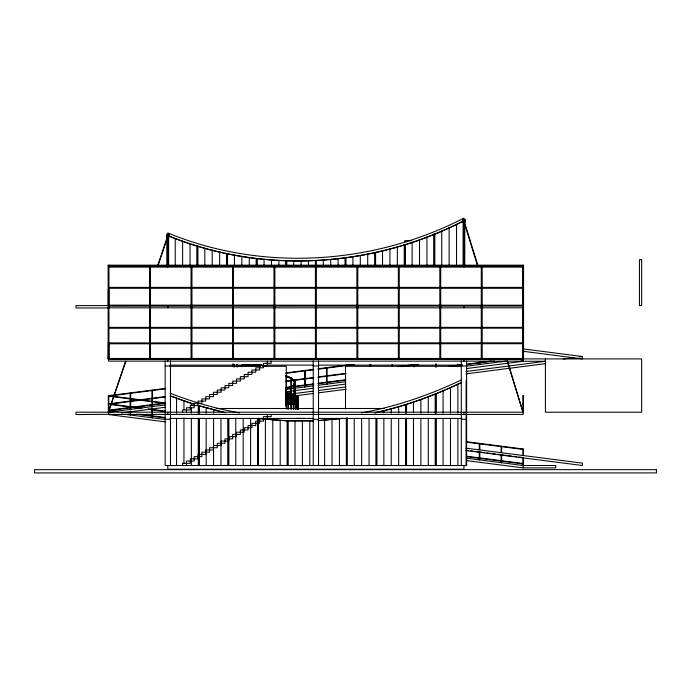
<?xml version="1.0" encoding="UTF-8"?>
<svg xmlns="http://www.w3.org/2000/svg" width="691" height="691" viewBox="0 0 691 691"><rect width="100%" height="100%" fill="white"/><g stroke="black" fill="none" stroke-linecap="round" stroke-linejoin="round"><path stroke-width="1.04" d="M295.403 382.84L295.42 382.348L294.91 382.84L295.42 382.84L294.34 380.62L290.773 377.899L293.83 380.62L294.893 382.84L293.848 385.068L290.773 387.288L293.83 384.567L294.893 382.348L293.848 380.119L295.42 382.348L294.366 385.068L290.773 387.288M290.738 378.4L290.825 377.899L285.884 375.679L285.832 376.18L290.738 378.4L291.239 377.899L285.884 375.679L285.798 376.18L291.153 378.4L294.306 380.62L290.773 377.899M294.893 382.84L294.91 382.348M291.205 378.4L291.257 377.899M293.83 380.62L293.882 380.119M294.306 380.62L294.366 380.119M286.212 376.18L286.299 375.679M246.462 364.442L248.302 365.073L248.725 364.572L248.613 365.073L246.773 364.442M286.152 376.18L286.264 375.679M248.354 365.073L248.475 364.572M125.537 361.229L108.418 412.147L125.874 361.341M157.721 265.482L167.645 235.942M158.058 265.594L167.637 237.073M294.366 385.068L293.83 384.567L294.366 385.068L295.403 382.348M290.738 386.787L290.825 387.288L285.884 389.508L285.832 389.007L290.738 386.787L291.239 387.288L285.884 389.508L285.798 389.007L291.153 386.787L294.306 384.567M167.818 235.605C262.338 274.603 372.414 267.581 463.03 221.189C372.423 267.59 262.338 274.612 167.818 235.605L167.818 232.936C262.658 272.099 373.149 264.834 463.955 218.08L463.955 220.749M457.883 384.213L461.588 382.443C433.844 395.779 404.676 406.256 374.6 412.89C403.337 406.55 431.244 396.677 457.883 384.213L457.883 413.097M461.588 379.791C429.871 395.002 396.288 406.541 361.643 412.847M165.192 388.42L108.556 395.701L108.617 396.142L165.244 388.86M285.936 372.89L313.723 369.322M317.998 368.769L351.123 364.511M285.996 373.33L313.774 369.763M318.05 369.21L354.379 364.537M165.192 396.565L108.556 403.846L108.617 404.287L165.244 397.005M285.936 381.035L313.723 377.467M317.998 376.915L345.776 373.347M398.137 366.61L414.168 364.554M285.996 381.475L313.774 377.908M318.05 377.355L345.837 373.788M401.402 366.636L418.496 364.442M165.192 402.931L108.556 410.212L108.617 410.653L165.244 403.371M285.936 387.401L313.723 383.833M317.998 383.28L345.776 379.713M448.355 366.524L462.253 364.736M466.52 364.183L491.102 361.03M285.996 387.841L313.774 384.274M318.05 383.721L345.837 380.154M451.62 366.55L462.305 365.176M466.58 364.623L494.367 361.056M165.218 404.926L108.582 412.207L108.582 414.574L165.218 421.856M285.97 389.404L313.749 385.828M318.024 385.276L345.802 381.708M466.555 366.187L506.088 361.099M110.724 414.298L76.01 414.574L76.01 412.207L523.441 412.207L523.407 395.701L522.966 395.701L523.407 396.142M121.409 412.924L165.218 407.293M285.97 391.771L313.749 388.195M318.024 387.651L345.802 384.075M466.555 368.553L523.182 361.272L545.251 361.272M285.357 394.725L313.135 391.158M318.482 390.467L346.26 386.891M465.941 371.508L545.018 361.341M563.182 359.009L573.867 357.636M579.205 356.945L582.418 356.53L582.418 358.905L523.64 351.348M286.428 396.954L313.135 393.525M318.482 392.834L346.26 389.266M465.941 373.874L545.018 363.708M318.145 420.62L342.598 418.418M318.275 420.603L343.133 418.375M262.615 418.971L287.603 420.854L312.988 420.836M263.28 419.031L287.603 420.854L313.515 420.836M304.265 418.4L296.862 418.4M411.076 240.667L404.727 240.667L404.727 241.625L406.844 241.625M523.631 265.62L108.142 265.62L108.142 358.905L641.645 358.905L641.645 412.207L545.398 412.207L545.398 358.905M523.553 265.983L108.582 266.061L108.582 265.171L523.182 265.171L523.182 361.272L521.049 360.996M108.582 267.097L523.182 267.097M523.182 287.387L108.582 287.387L108.582 288.268L523.182 288.268M523.553 287.456L522.819 287.456L522.819 288.199L523.553 288.199M523.441 289.304L522.923 289.304L522.819 305.966M523.407 289.529L522.966 289.088L523.407 289.088L523.441 305.595L76.01 305.595L76.01 307.961L108.582 307.961M523.407 297.234L522.966 297.234L523.407 297.674M523.407 303.599L522.966 303.599L523.407 304.04M523.553 305.223L108.582 305.154L108.582 306.044L523.553 305.966M108.582 307.815L523.182 307.815M523.182 327.361L108.582 327.361L108.582 328.251L523.553 328.173M523.553 327.439L522.819 327.439L522.819 328.173M523.441 342.615L522.923 342.615L522.819 359.268M523.407 342.84L108.582 342.909L108.582 343.798L523.553 343.721M522.819 342.986L523.553 342.986M523.407 350.536L522.966 350.536L523.407 350.976M523.407 356.901L522.966 356.901L523.407 357.351M523.182 358.456L108.582 358.456L108.582 361.125L523.182 361.125M108.219 358.534L108.953 358.534M522.819 358.534L523.553 358.534M501.105 361.704L501.623 361.704M242.075 364.528L261.466 364.528M169.969 365.124L263.66 365.124M266.89 365.124L313.196 365.124M318.577 365.124L461.804 365.124M165.149 366.005L170.478 366.005M313.222 366.005L318.551 366.005M461.294 366.005L466.624 366.005M169.969 366.308L260.429 366.308M262.58 366.308L286.273 366.308L286.273 409.003M461.804 366.308L345.5 366.308L345.5 409.003M286.229 375.93L286.229 405.548M285.651 392.22L290.989 392.22L290.989 393.404L285.651 393.404M285.651 394.44L294.098 394.44L294.098 395.623L285.651 395.623M285.487 395.701L298.339 395.701L298.339 396.142L285.487 396.142M108.841 395.917L108.323 395.917L108.323 412.207M287.879 395.917L288.397 395.917M290.825 395.917L291.343 395.917L291.343 409.15M295.264 395.917L295.783 395.917L295.783 409.15M296.698 395.917L297.216 395.917M297.571 395.917L298.374 395.917L298.374 409.15M523.441 395.917L522.923 395.917L522.923 412.207M108.807 396.142L108.366 395.701L108.807 395.701L108.841 412.207M285.754 396.66L295.152 396.66L295.152 397.843L285.754 397.843M130.15 398.724L130.668 398.724M285.754 398.88L295.342 398.88M285.754 400.063L295.152 400.063L295.152 398.88M285.651 401.1L294.28 401.1L294.28 380.37L293.908 401.1M151.968 401.531L152.486 401.531M285.651 402.283L294.098 402.283L294.098 401.1M285.651 403.319L291.179 403.319L291.179 378.15L290.825 409.15M108.807 403.838L108.366 403.838L108.807 404.287M285.487 403.838L298.339 403.838L298.339 404.287L285.487 404.287M523.407 403.838L522.966 403.838L523.407 404.287M285.651 404.511L290.989 404.511L290.989 403.319M151.968 406.593L152.486 406.593L152.486 390.311L151.968 390.311L151.968 417.822L152.486 417.822L152.486 408.657M216.274 408.502L313.196 408.502M318.577 408.502L384.265 408.502M130.15 409.4L130.668 409.4M108.807 410.212L108.366 410.212L108.807 410.653M523.407 410.212L522.966 410.212L523.407 410.653M375.964 412.484L376.932 412.484M108.582 414.427L523.182 414.427L523.182 412.207M169.969 418.426L313.196 418.426M318.577 418.426L461.804 418.426M165.149 419.316L170.478 419.316M313.222 419.316L318.551 419.316M461.294 419.316L466.624 419.316M466.555 460.603L523.182 467.885L555.763 467.885L555.763 465.509L522.923 465.509L522.923 457.373M257.993 465.509L257.993 418.426L260.101 418.668M257.993 418.426L259.842 418.651M523.64 348.972L582.418 356.53M165.244 402.983L108.617 395.701L108.556 396.142L165.192 403.423M466.58 441.722L523.217 449.003L523.156 449.444L466.52 442.162M465.941 448.165L582.418 463.143L582.418 465.509L465.941 450.541M141.741 408.105L108.617 403.846L108.556 404.287L141.681 408.545M148.15 408.925L165.244 411.128M148.09 409.366L165.192 411.568M466.52 450.307L468.662 450.584M470.796 450.86L474 451.266M476.142 451.543L484.693 452.64M486.827 452.916L490.031 453.331M492.173 453.607L495.378 454.022M497.511 454.289L511.4 456.077M513.543 456.354L516.747 456.768M518.881 457.036L523.156 457.589M118.23 411.447L108.617 410.212L108.556 410.653L114.965 411.473M126.781 412.544L128.915 412.821M139.599 414.194L165.244 417.494M466.58 456.233L523.217 463.514L523.156 463.955L466.52 456.673M136.343 414.22L165.192 417.934M124.613 414.272L165.218 419.489M466.555 458.228L523.182 465.509L523.182 467.885M239.483 412.924C215.773 408.631 192.53 401.912 170.072 393.214M225.603 412.777L196.909 405.194L224.67 412.587M253.364 365.962L248.674 364.572L248.553 365.073L251.36 365.91M250.349 365.133L253.165 365.962M191.355 403.449L194.136 404.313L170.072 395.874L191.355 403.449L191.355 405.582M464.767 223.193L477.818 265.301M507.436 360.806L523.018 412.259L507.09 360.909M464.741 224.333L477.481 265.404M286.152 389.007L286.264 389.508M286.212 389.007L286.299 389.508M293.83 384.567L293.882 385.068M291.205 386.787L291.257 387.288M523.441 358.905L523.407 342.39L522.966 342.84M523.441 455.334L523.441 449.228L522.923 449.228L522.923 455.334M523.441 457.373L523.441 465.509M522.819 265.983L522.819 265.249L523.553 265.249L523.553 359.268L108.219 359.268L108.323 342.615L108.841 342.615L108.841 358.905M522.742 265.62L522.742 290.28M522.742 305.292L522.742 342.822M501.623 452.527L501.623 446.421L501.105 446.421L501.105 452.527M501.623 454.566L501.623 462.711L501.105 462.711L501.105 454.566M482.171 265.62L482.171 358.905M481.282 265.62L481.282 358.905M479.804 361.462L479.804 364.511L479.286 364.511L479.286 361.462M479.804 449.72L479.804 443.613L479.286 443.613L479.286 449.72M479.804 451.759L479.804 459.904L479.286 459.904L479.286 451.759M466.624 360.935L466.624 465.509L165.149 465.509L165.149 360.935M466.105 380.663L466.105 465.509M464.775 265.854L464.775 220.749L463.143 220.749L463.143 265.854M464.438 220.749L464.438 265.854M463.955 265.62L463.955 267.097M463.955 305.595L463.955 307.815M463.955 358.905L463.955 361.125M463.955 412.207L463.955 414.427M463.955 465.509L463.955 469.215L167.818 469.215L167.818 465.509M463.48 220.749L463.48 265.854M461.294 360.935L461.294 465.509M457.978 364.261L457.978 366.299M457.883 418.444L457.883 465.509M457.459 364.261L457.459 366.299M456.552 224.299L456.552 266.018M450.48 387.599L450.48 413.218M450.48 418.547L450.48 465.509M449.15 227.685L449.15 266.104M443.078 390.821L443.078 413.227M443.078 418.565L443.078 465.509M441.748 230.906L441.748 266.113M440.711 265.62L440.711 358.905M439.822 265.62L439.822 358.905M436.159 364.019L436.159 367.068M436.159 413.123L436.159 393.879L435.192 393.879L435.192 413.123M436.159 418.47L436.159 465.509M435.641 364.019L435.641 367.068M435.675 393.879L435.675 413.123M435.675 418.47L435.675 465.509M435.192 418.47L435.192 465.509M434.82 266.035L434.82 233.964L433.862 233.964L433.862 266.035M434.345 233.964L434.345 266.035M428.273 396.772L428.273 412.881M428.273 418.254L428.273 465.509M426.943 236.858L426.943 265.854M420.871 399.51L420.871 413.348M420.871 418.668L420.871 465.509M419.532 239.587L419.532 266.208M414.341 364.788L414.341 366.826M413.823 364.788L413.823 366.826M413.468 402.076L413.468 412.829M413.468 418.202L413.468 465.509M412.13 242.161L412.13 265.81M406.541 413.054L406.541 404.485L405.582 404.485L405.582 413.054M406.541 418.4L406.541 465.509M406.058 404.485L406.058 413.054M406.058 418.4L406.058 465.509M405.582 418.4L405.582 465.509M405.211 265.983L405.211 244.571L404.244 244.571L404.244 265.983M404.727 244.571L404.727 265.983M399.251 265.62L399.251 358.905M398.655 406.731L398.655 413.14M398.655 418.487L398.655 465.509M398.361 265.62L398.361 358.905M397.325 246.808L397.325 266.052M392.523 364.537L392.523 366.575M392.004 364.537L392.004 366.575M391.253 408.813L391.253 413.088M391.253 418.444L391.253 465.509M389.923 248.89L389.923 266.009M383.851 410.73L383.851 412.881M383.851 418.245L383.851 465.509M382.52 250.816L382.52 265.854M376.932 418.85L376.932 465.509M376.448 418.85L376.448 465.509M375.964 418.85L375.964 465.509M375.593 265.292L375.593 252.569L374.634 252.569L374.634 265.292M370.696 364.287L370.696 366.325M370.177 364.287L370.177 366.325M369.046 418.366L369.046 465.509M367.707 254.158L367.707 265.949M361.643 418.703L361.643 465.509M360.305 255.592L360.305 265.163M357.791 265.62L357.791 358.905M356.901 265.62L356.901 358.905M354.233 418.893L354.233 465.509M352.902 256.862L352.902 265.335M347.314 417.882L347.314 465.509M346.355 417.882L346.355 465.509M345.984 265.37L345.984 257.959L345.016 257.959L345.016 265.37M339.428 418.824L339.428 465.509M338.098 258.9L338.098 265.275M332.025 419.601L332.025 465.509M330.695 259.686L330.695 266.087M324.623 420.214L324.623 465.509M323.293 260.3L323.293 265.69M318.551 360.935L318.551 465.509M316.331 358.905L316.366 260.749L315.407 260.749L315.442 358.905M313.222 360.935L313.222 465.509M309.818 420.957L309.818 465.509M308.48 261.043L308.48 265.284M302.408 421.087L302.408 465.509M301.077 261.172L301.077 265.396M298.046 395.701L298.089 409.15M297.899 395.701L297.856 409.15M297.605 395.701L297.571 409.15M297.173 395.701L297.216 409.15M296.741 395.701L296.698 409.15M295.722 395.701L295.739 396.142M295.722 403.838L295.739 404.287M295.264 409.15L295.342 382.589L294.971 398.88M295.005 421.052L295.005 465.509M294.098 398.88L294.098 400.063M293.813 409.15L293.813 395.917L293.295 395.917L293.295 409.15M293.675 261.129L293.675 265.37M293.735 395.701L293.753 396.142M293.753 403.838L293.735 404.287M293.355 395.701L293.373 396.142M293.373 403.838L293.355 404.287M291.248 395.701L291.265 396.142M291.248 403.838L291.265 404.287M290.894 395.701L290.911 396.142M290.989 401.1L290.989 402.283M288.397 409.15L288.311 395.701L288.285 396.142M288.285 403.838L288.285 404.287M288.087 465.509L288.087 420.854L287.119 420.854L287.119 465.509M287.974 395.701L287.879 409.15M287.603 420.854L287.603 465.509M286.756 265.189L286.756 260.93L285.789 260.93L285.789 265.189M286.273 260.93L286.273 265.189M286.048 390L286.048 391.184M286.048 392.22L286.048 393.404M286.048 403.319L286.048 404.511M286.048 405.548L286.048 406.731M280.2 420.491L280.2 465.509M278.87 260.576L278.87 265.931M274.871 265.62L274.871 358.905M273.981 265.62L273.981 358.905M272.798 419.964L272.798 465.509M271.468 260.049L271.468 265.344M271.166 361.125L271.166 363.345L263.47 363.345L263.47 367.785L255.765 367.785L255.765 372.224L248.069 372.224L248.069 376.673L240.373 376.673L240.373 381.112L232.668 381.112L232.668 385.552L224.972 385.552L224.972 390L217.268 390L217.268 394.44L209.572 394.44L209.572 398.88L201.867 398.88L201.867 403.319L194.171 403.319L194.171 407.768L186.475 407.768L186.475 412.207M271.166 414.427L271.166 416.647L263.47 416.647L263.47 421.095L255.765 421.095L255.765 425.535L248.069 425.535L248.069 429.975L240.373 429.975L240.373 434.414L232.668 434.414L232.668 438.863L224.972 438.863L224.972 443.302L217.268 443.302L217.268 447.742L209.572 447.742L209.572 452.19L201.867 452.19L201.867 456.63L194.171 456.63L194.171 461.07L186.475 461.07L186.475 465.509M267.322 361.125L267.322 365.565L237.134 365.565L237.134 366.748M267.322 414.427L267.322 418.867L259.617 418.867L259.617 423.315L251.921 423.315L251.921 427.755L244.217 427.755L244.217 432.195L236.521 432.195L236.521 436.643L228.816 436.643L228.816 441.083L221.12 441.083L221.12 445.522L213.424 445.522L213.424 449.962L205.719 449.962L205.719 454.41L198.023 454.41L198.023 458.85L190.319 458.85L190.319 463.29L182.623 463.29L182.623 465.509M265.396 419.282L265.396 465.509M264.057 259.358L264.057 265.81M259.617 365.565L259.617 370.005L251.921 370.005L251.921 374.453L244.217 374.453L244.217 378.893L236.521 378.893L236.521 383.332L228.816 383.332L228.816 387.772L221.12 387.772L221.12 392.22L213.424 392.22L213.424 396.66L205.719 396.66L205.719 401.1L198.023 401.1L198.023 405.548L190.319 405.548L190.319 409.988L182.623 409.988L182.623 412.207M258.469 418.426L258.469 465.509M257.51 418.426L257.51 465.509M257.138 266L257.138 258.512L256.18 258.512L256.18 266M256.655 258.512L256.655 266M250.583 418.487L250.583 465.509M249.252 257.501L249.252 266.052M243.18 418.383L243.18 465.509M242.075 365.565L242.075 366.748M241.85 256.318L241.85 265.966M237.315 364.451L237.315 366.766M236.944 364.451L236.944 366.766M235.778 418.133L235.778 465.509M234.448 254.979L234.448 265.75M234.214 364.269L234.214 366.956M233.843 364.269L233.843 366.956M233.411 265.62L233.411 358.905M233.152 364.088L233.152 366.118M232.781 364.088L232.781 366.118M232.522 265.62L232.522 358.905M228.859 418.711L228.859 465.509M228.375 418.711L228.375 436.798M228.375 438.923L228.375 465.509M227.892 418.711L227.892 465.509M227.52 265.18L227.52 253.485L226.562 253.485L226.562 265.18M227.045 253.485L227.045 265.18M220.973 418.185L220.973 465.509M219.643 251.818L219.643 265.802M213.571 409.901L213.571 413.114M213.571 418.461L213.571 465.509M212.232 249.987L212.232 266.026M206.168 407.915L206.168 413.253M206.168 418.582L206.168 465.509M204.83 248L204.83 266.13M199.241 413.227L199.241 405.764L198.282 405.764L198.282 413.227M199.241 418.565L199.241 465.509M198.758 405.764L198.758 413.227M198.758 418.565L198.758 465.509M198.282 418.565L198.282 465.509M197.911 266.121L197.911 245.841L196.944 245.841L196.944 266.121M197.427 245.841L197.427 266.121M191.951 265.62L191.951 358.905M191.355 407.725L191.355 413.08M191.355 418.426L191.355 465.509M191.061 265.62L191.061 358.905M190.025 243.526L190.025 266M183.953 400.97L183.953 409.573M183.953 418.176L183.953 463.359M182.623 241.047L182.623 265.793M176.55 398.327L176.55 413.253M176.55 418.591L176.55 465.509M175.22 238.404L175.22 266.139M170.478 360.935L170.478 465.509M168.63 265.75L168.63 235.605L166.997 235.605L166.997 265.75M168.293 235.605L168.293 265.75M167.818 265.62L167.818 267.097M167.818 305.595L167.818 307.815M167.818 358.905L167.818 361.125M167.818 412.207L167.818 414.427M167.334 235.605L167.334 265.75M150.491 265.62L150.491 358.905M150.042 265.62L150.042 358.905M149.601 265.62L149.601 358.905M130.668 409.927L130.668 393.11L130.15 393.11L130.15 409.927M130.668 411.957L130.668 415.015L130.15 415.015L130.15 411.957M108.953 359.268L108.953 265.249L108.219 265.249L108.219 265.983M108.841 305.595L108.841 289.304L108.323 289.304L108.323 305.595M465.293 219.418L462.625 219.418L462.625 222.079L465.293 222.079L465.293 219.418M169.148 234.266L166.479 234.266L166.479 236.935L169.148 236.935L169.148 234.266M641.645 259.695L639.425 259.695L639.425 305.595L641.645 305.595L641.645 259.695M327.059 367.862L326.541 367.862L326.541 384.153L327.059 384.153L327.059 367.862M305.232 370.67L304.714 370.67L304.714 386.96L305.232 386.96L305.232 370.67M656.45 469.655L34.55 469.655L34.55 472.92L656.45 472.92L656.45 469.655"/></g></svg>
